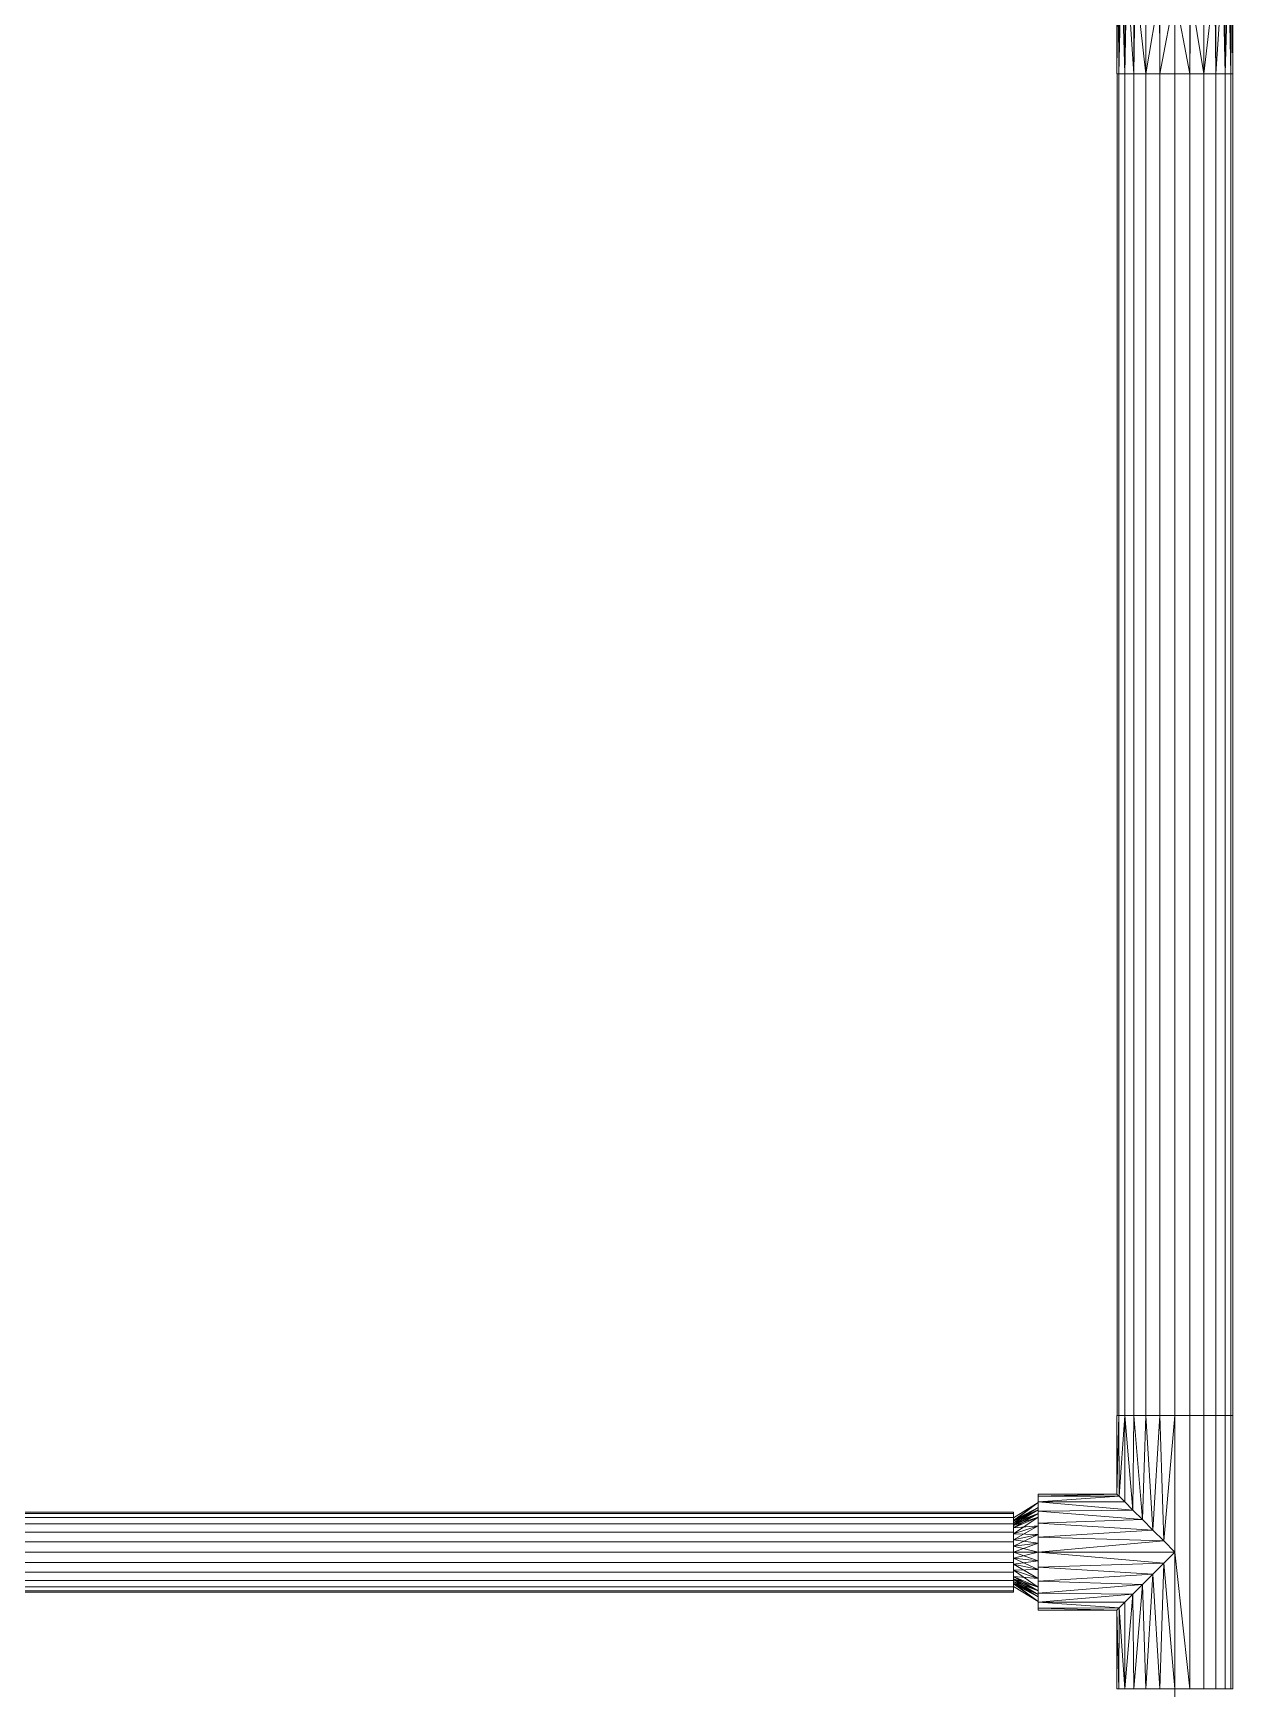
# Model space of a CAD drawing. Header units: inches. Extents: x -3325 to -59, y 5 to 733.
# Drawn here: x -2308.36 to -2288.67, y 159.62 to 186.79 of the extents above; entities that cross this region are included whole.
import ezdxf

# ---------------------------------------------------------------- set-up
doc = ezdxf.new("R2010")
doc.units = ezdxf.units.IN
doc.header["$MEASUREMENT"] = 0
doc.layers.add('P-PIPE', color=10, linetype='Continuous', lineweight=9)

# ---------------------------------------------------------------- blocks, each defined once
blk = doc.blocks.new('Tee - Welded - Generic - Standard-1125979-06 - Fifth Level')
at = {"layer": 'P-PIPE'}
mesh = blk.add_polyface(dxfattribs=at)
corners = [(-2.244, -0.951), (-2.244, -0.918, 0.246), (-2.244, -0.823, 0.475), (-2.244, -0.672, 0.672), (-2.244, -0.475, 0.823), (-2.244, -0.246, 0.918), (-2.244, 0, 0.951), (-2.244, 0.246, 0.918), (-2.244, 0.475, 0.823), (-2.244, 0.672, 0.672), (-2.244, 0.823, 0.475), (-2.244, 0.918, 0.246), (-2.244, 0.951), (-2.244, 0.918, -0.246), (-2.244, 0.823, -0.475), (-2.244, 0.672, -0.672), (-2.244, 0.475, -0.823), (-2.244, 0.246, -0.918), (-2.244, 0, -0.951), (-2.244, -0.246, -0.918), (-2.244, -0.475, -0.823), (-2.244, -0.672, -0.672), (-2.244, -0.823, -0.475), (-2.244, -0.918, -0.246)]
mesh.append_faces([[corners[k] for k in face] for face in [(10, 0, 7, 9)]], dxfattribs={"vtx0": -1, "vtx1": -1, "vtx2": -1})
mesh.append_faces([[corners[k] for k in face] for face in [(13, 21, 0, 10)]], dxfattribs={"vtx0": -1, "vtx1": -1, "vtx2": -1, "vtx3": -1})
mesh.append_faces([[corners[k] for k in face] for face in [(13, 16, 20, 21), (5, 7, 0, 1)]], dxfattribs={"vtx0": -1, "vtx1": -1, "vtx3": -1})
mesh.append_faces([[corners[k] for k in face] for face in [(4, 5, 3)]], dxfattribs={"vtx1": -1})
mesh.append_faces([[corners[k] for k in face] for face in [(18, 19, 20), (22, 23, 0, 21), (7, 8, 9), (5, 6, 7)]], dxfattribs={"vtx2": -1})
mesh.append_faces([[corners[k] for k in face] for face in [(16, 17, 18, 20), (1, 2, 3, 5)]], dxfattribs={"vtx2": -1, "vtx3": -1})
mesh.append_faces([[corners[k] for k in face] for face in [(13, 14, 15, 16), (10, 11, 12, 13)]], dxfattribs={"vtx3": -1})
mesh = blk.add_polyface(dxfattribs=at)
corners = [(-2.244, 0.951), (-2.244, 0.918, 0.246), (-2.244, 0.823, 0.475), (-2.244, 0.672, 0.672), (-2.244, 0.475, 0.823), (-2.244, 0.246, 0.918), (-2.244, 0, 0.951), (-2.244, -0.246, 0.918), (-2.244, -0.475, 0.823), (-2.244, -0.672, 0.672), (-2.244, -0.823, 0.475), (-2.244, -0.918, 0.246), (-2.244, -0.951), (-0.951, -0.951), (-0.916, -0.916, 0.254), (-0.823, -0.823, 0.476), (-0.69, -0.69, 0.654), (-0.533, -0.533, 0.787), (-0.362, -0.362, 0.879), (-0.183, -0.183, 0.933), (0, 0, 0.951), (0.183, -0.183, 0.933), (0.362, -0.362, 0.879), (0.533, -0.533, 0.787), (0.69, -0.69, 0.654), (0.823, -0.823, 0.476), (0.916, -0.916, 0.254), (0.951, -0.951), (2.244, -0.951), (2.244, -0.918, 0.246), (2.244, -0.823, 0.475), (2.244, -0.672, 0.672), (2.244, -0.475, 0.823), (2.244, -0.246, 0.918), (2.244, 0, 0.951), (2.244, 0.246, 0.918), (2.244, 0.475, 0.823), (2.244, 0.672, 0.672), (2.244, 0.823, 0.475), (2.244, 0.918, 0.246), (2.244, 0.951)]
mesh.append_faces([[corners[k] for k in face] for face in [(13, 11, 12)]], dxfattribs={"vtx0": -1})
mesh.append_faces([[corners[k] for k in face] for face in [(27, 29, 26), (25, 30, 24), (11, 14, 10), (9, 17, 8), (16, 10, 15), (23, 32, 22), (21, 34, 20), (22, 33, 21), (33, 22, 32), (19, 7, 18), (7, 19, 6)]], dxfattribs={"vtx0": -1, "vtx1": -1})
mesh.append_faces([[corners[k] for k in face] for face in [(30, 25, 26), (24, 30, 31), (8, 17, 18), (21, 33, 34), (18, 7, 8), (20, 5, 6)]], dxfattribs={"vtx0": -1, "vtx2": -1})
mesh.append_faces([[corners[k] for k in face] for face in [(20, 34, 35, 5)]], dxfattribs={"vtx0": -1, "vtx2": -1, "vtx3": -1})
mesh.append_faces([[corners[k] for k in face] for face in [(28, 29, 27)]], dxfattribs={"vtx1": -1})
mesh.append_faces([[corners[k] for k in face] for face in [(29, 30, 26), (31, 32, 23), (23, 24, 31), (13, 14, 11), (14, 15, 10), (16, 17, 9), (9, 10, 16), (19, 20, 6)]], dxfattribs={"vtx1": -1, "vtx2": -1})
mesh.append_faces([[corners[k] for k in face] for face in [(38, 39, 1, 2), (36, 37, 3, 4), (37, 38, 2, 3), (35, 36, 4, 5)]], dxfattribs={"vtx1": -1, "vtx3": -1})
mesh.append_faces([[corners[k] for k in face] for face in [(39, 40, 0, 1)]], dxfattribs={"vtx3": -1})
mesh = blk.add_polyface(dxfattribs=at)
corners = [(-2.244, -0.951), (-2.244, -0.918, -0.246), (-2.244, -0.823, -0.475), (-2.244, -0.672, -0.672), (-2.244, -0.475, -0.823), (-2.244, -0.246, -0.918), (-2.244, 0, -0.951), (-2.244, 0.246, -0.918), (-2.244, 0.475, -0.823), (-2.244, 0.672, -0.672), (-2.244, 0.823, -0.475), (-2.244, 0.918, -0.246), (-2.244, 0.951), (2.244, 0.951), (2.244, 0.918, -0.246), (2.244, 0.823, -0.475), (2.244, 0.672, -0.672), (2.244, 0.475, -0.823), (2.244, 0.246, -0.918), (2.244, 0, -0.951), (2.244, -0.246, -0.918), (2.244, -0.475, -0.823), (2.244, -0.672, -0.672), (2.244, -0.823, -0.475), (2.244, -0.918, -0.246), (2.244, -0.951), (0.951, -0.951), (0.916, -0.916, -0.254), (0.823, -0.823, -0.476), (0.69, -0.69, -0.654), (0.533, -0.533, -0.787), (0.362, -0.362, -0.879), (0.183, -0.183, -0.933), (0, 0, -0.951), (-0.183, -0.183, -0.933), (-0.362, -0.362, -0.879), (-0.533, -0.533, -0.787), (-0.69, -0.69, -0.654), (-0.823, -0.823, -0.476), (-0.916, -0.916, -0.254), (-0.951, -0.951)]
mesh.append_faces([[corners[k] for k in face] for face in [(1, 40, 0)]], dxfattribs={"vtx0": -1})
mesh.append_faces([[corners[k] for k in face] for face in [(33, 19, 32), (6, 34, 5), (32, 20, 31), (24, 27, 23), (27, 24, 26), (36, 4, 35), (3, 37, 2), (38, 2, 37), (21, 31, 20)]], dxfattribs={"vtx0": -1, "vtx1": -1})
mesh.append_faces([[corners[k] for k in face] for face in [(35, 4, 5), (6, 33, 34), (23, 28, 29), (29, 22, 23), (21, 30, 31), (23, 27, 28), (36, 3, 4), (3, 36, 37), (39, 1, 2)]], dxfattribs={"vtx0": -1, "vtx2": -1})
mesh.append_faces([[corners[k] for k in face] for face in [(19, 20, 32), (34, 35, 5), (6, 7, 33), (21, 22, 30), (29, 30, 22), (39, 40, 1), (38, 39, 2)]], dxfattribs={"vtx1": -1, "vtx2": -1})
mesh.append_faces([[corners[k] for k in face] for face in [(18, 19, 33, 7)]], dxfattribs={"vtx1": -1, "vtx2": -1, "vtx3": -1})
mesh.append_faces([[corners[k] for k in face] for face in [(15, 16, 9, 10), (14, 15, 10, 11), (16, 17, 8, 9), (17, 18, 7, 8)]], dxfattribs={"vtx1": -1, "vtx3": -1})
mesh.append_faces([[corners[k] for k in face] for face in [(12, 13, 14, 11), (24, 25, 26)]], dxfattribs={"vtx2": -1})
mesh = blk.add_polyface(dxfattribs=at)
corners = [(2.244, -0.951), (2.244, -0.918, -0.246), (2.244, -0.823, -0.475), (2.244, -0.672, -0.672), (2.244, -0.475, -0.823), (2.244, -0.246, -0.918), (2.244, 0, -0.951), (2.244, 0.246, -0.918), (2.244, 0.475, -0.823), (2.244, 0.672, -0.672), (2.244, 0.823, -0.475), (2.244, 0.918, -0.246), (2.244, 0.951), (2.244, 0.918, 0.246), (2.244, 0.823, 0.475), (2.244, 0.672, 0.672), (2.244, 0.475, 0.823), (2.244, 0.246, 0.918), (2.244, 0, 0.951), (2.244, -0.246, 0.918), (2.244, -0.475, 0.823), (2.244, -0.672, 0.672), (2.244, -0.823, 0.475), (2.244, -0.918, 0.246)]
mesh.append_faces([[corners[k] for k in face] for face in [(21, 19, 20)]], dxfattribs={"vtx0": -1})
mesh.append_faces([[corners[k] for k in face] for face in [(19, 23, 17, 18)]], dxfattribs={"vtx0": -1, "vtx1": -1})
mesh.append_faces([[corners[k] for k in face] for face in [(4, 8, 11, 3), (0, 3, 11, 23)]], dxfattribs={"vtx0": -1, "vtx1": -1, "vtx2": -1})
mesh.append_faces([[corners[k] for k in face] for face in [(11, 14, 17, 23)]], dxfattribs={"vtx0": -1, "vtx1": -1, "vtx2": -1, "vtx3": -1})
mesh.append_faces([[corners[k] for k in face] for face in [(9, 10, 11, 8), (4, 5, 6), (12, 13, 14, 11), (15, 16, 17, 14)]], dxfattribs={"vtx2": -1})
mesh.append_faces([[corners[k] for k in face] for face in [(6, 7, 8, 4), (21, 22, 23, 19)]], dxfattribs={"vtx2": -1, "vtx3": -1})
mesh.append_faces([[corners[k] for k in face] for face in [(0, 1, 2, 3)]], dxfattribs={"vtx3": -1})
mesh = blk.add_polyface(dxfattribs=at)
corners = [(-0.951, -2.244), (-0.918, -2.244, 0.246), (-0.823, -2.244, 0.475), (-0.672, -2.244, 0.672), (-0.475, -2.244, 0.823), (-0.246, -2.244, 0.918), (0, -2.244, 0.951), (0.246, -2.244, 0.918), (0.475, -2.244, 0.823), (0.672, -2.244, 0.672), (0.823, -2.244, 0.475), (0.918, -2.244, 0.246), (0.951, -2.244), (0.951, -0.951), (0.916, -0.916, 0.254), (0.823, -0.823, 0.476), (0.69, -0.69, 0.654), (0.533, -0.533, 0.787), (0.362, -0.362, 0.879), (0.183, -0.183, 0.933), (0, 0, 0.951), (-0.183, -0.183, 0.933), (-0.362, -0.362, 0.879), (-0.533, -0.533, 0.787), (-0.69, -0.69, 0.654), (-0.823, -0.823, 0.476), (-0.916, -0.916, 0.254), (-0.951, -0.951)]
mesh.append_faces([[corners[k] for k in face] for face in [(13, 11, 12)]], dxfattribs={"vtx0": -1})
mesh.append_faces([[corners[k] for k in face] for face in [(22, 5, 21), (24, 3, 23), (8, 18, 7), (17, 9, 16)]], dxfattribs={"vtx0": -1, "vtx1": -1})
mesh.append_faces([[corners[k] for k in face] for face in [(24, 2, 3), (26, 1, 2), (22, 4, 5), (6, 20, 21), (21, 5, 6), (19, 6, 7), (16, 9, 10), (17, 8, 9), (6, 19, 20)]], dxfattribs={"vtx0": -1, "vtx2": -1})
mesh.append_faces([[corners[k] for k in face] for face in [(26, 27, 1), (3, 4, 23), (25, 26, 2), (24, 25, 2), (22, 23, 4), (10, 11, 14), (18, 19, 7), (17, 18, 8), (13, 14, 11), (15, 16, 10), (14, 15, 10)]], dxfattribs={"vtx1": -1, "vtx2": -1})
mesh.append_faces([[corners[k] for k in face] for face in [(27, 0, 1)]], dxfattribs={"vtx2": -1})
mesh = blk.add_polyface(dxfattribs=at)
corners = [(0.951, -2.244), (0.918, -2.244, -0.246), (0.823, -2.244, -0.475), (0.672, -2.244, -0.672), (0.475, -2.244, -0.823), (0.246, -2.244, -0.918), (0, -2.244, -0.951), (-0.246, -2.244, -0.918), (-0.475, -2.244, -0.823), (-0.672, -2.244, -0.672), (-0.823, -2.244, -0.475), (-0.918, -2.244, -0.246), (-0.951, -2.244), (-0.951, -0.951), (-0.916, -0.916, -0.254), (-0.823, -0.823, -0.476), (-0.69, -0.69, -0.654), (-0.533, -0.533, -0.787), (-0.362, -0.362, -0.879), (-0.183, -0.183, -0.933), (0, 0, -0.951), (0.183, -0.183, -0.933), (0.362, -0.362, -0.879), (0.533, -0.533, -0.787), (0.69, -0.69, -0.654), (0.823, -0.823, -0.476), (0.916, -0.916, -0.254), (0.951, -0.951)]
mesh.append_faces([[corners[k] for k in face] for face in [(13, 11, 12)]], dxfattribs={"vtx0": -1})
mesh.append_faces([[corners[k] for k in face] for face in [(22, 5, 21), (24, 3, 23), (8, 18, 7), (17, 9, 16)]], dxfattribs={"vtx0": -1, "vtx1": -1})
mesh.append_faces([[corners[k] for k in face] for face in [(24, 2, 3), (26, 1, 2), (22, 4, 5), (6, 20, 21), (21, 5, 6), (19, 6, 7), (16, 9, 10), (17, 8, 9), (6, 19, 20)]], dxfattribs={"vtx0": -1, "vtx2": -1})
mesh.append_faces([[corners[k] for k in face] for face in [(0, 1, 27)]], dxfattribs={"vtx1": -1})
mesh.append_faces([[corners[k] for k in face] for face in [(26, 27, 1), (3, 4, 23), (25, 26, 2), (24, 25, 2), (22, 23, 4), (10, 11, 14), (18, 19, 7), (17, 18, 8), (13, 14, 11), (15, 16, 10), (14, 15, 10)]], dxfattribs={"vtx1": -1, "vtx2": -1})
mesh = blk.add_polyface(dxfattribs=at)
corners = [(-0.951, -2.244), (-0.918, -2.244, -0.246), (-0.823, -2.244, -0.475), (-0.672, -2.244, -0.672), (-0.475, -2.244, -0.823), (-0.246, -2.244, -0.918), (0, -2.244, -0.951), (0.246, -2.244, -0.918), (0.475, -2.244, -0.823), (0.672, -2.244, -0.672), (0.823, -2.244, -0.475), (0.918, -2.244, -0.246), (0.951, -2.244), (0.918, -2.244, 0.246), (0.823, -2.244, 0.475), (0.672, -2.244, 0.672), (0.475, -2.244, 0.823), (0.246, -2.244, 0.918), (0, -2.244, 0.951), (-0.246, -2.244, 0.918), (-0.475, -2.244, 0.823), (-0.672, -2.244, 0.672), (-0.823, -2.244, 0.475), (-0.918, -2.244, 0.246)]
mesh.append_faces([[corners[k] for k in face] for face in [(6, 4, 5), (21, 19, 20)]], dxfattribs={"vtx0": -1})
mesh.append_faces([[corners[k] for k in face] for face in [(23, 6, 11, 14), (23, 14, 17, 19)]], dxfattribs={"vtx0": -1, "vtx1": -1, "vtx2": -1, "vtx3": -1})
mesh.append_faces([[corners[k] for k in face] for face in [(6, 23, 3, 4)]], dxfattribs={"vtx0": -1, "vtx1": -1, "vtx3": -1})
mesh.append_faces([[corners[k] for k in face] for face in [(3, 23, 0)]], dxfattribs={"vtx0": -1, "vtx2": -1})
mesh.append_faces([[corners[k] for k in face] for face in [(16, 17, 14, 15)]], dxfattribs={"vtx1": -1})
mesh.append_faces([[corners[k] for k in face] for face in [(12, 13, 14, 11), (17, 18, 19)]], dxfattribs={"vtx2": -1})
mesh.append_faces([[corners[k] for k in face] for face in [(9, 10, 11, 6), (21, 22, 23, 19)]], dxfattribs={"vtx2": -1, "vtx3": -1})
mesh.append_faces([[corners[k] for k in face] for face in [(6, 7, 8, 9), (0, 1, 2, 3)]], dxfattribs={"vtx3": -1})
blk = doc.blocks.new('Transition - Generic - Plumbing-CW-1022941-06 - Fifth Level')
at = {"layer": 'P-PIPE'}
mesh = blk.add_polyface(dxfattribs=at)
corners = [(0, -0.813), (0, -0.575, 0.575), (0, 0, 0.813), (0, 0.575, 0.575), (0, 0.813), (0, 0.575, -0.575), (0, 0, -0.813), (0, -0.575, -0.575)]
mesh.append_faces([[corners[k] for k in face] for face in [(5, 3, 4)]], dxfattribs={"vtx0": -1})
mesh.append_faces([[corners[k] for k in face] for face in [(0, 3, 5, 6)]], dxfattribs={"vtx0": -1, "vtx1": -1, "vtx3": -1})
mesh.append_faces([[corners[k] for k in face] for face in [(2, 3, 0, 1), (7, 0, 6)]], dxfattribs={"vtx1": -1})
mesh = blk.add_polyface(dxfattribs=at)
corners = [(0, -0.813), (0, -0.575, -0.575), (0, 0, -0.813), (0, 0.575, -0.575), (0, 0.813), (0.406, 0.562), (0.406, 0.398, -0.398), (0.406, 0, -0.562), (0.406, -0.398, -0.398), (0.406, -0.562), (0.406, 0.452, -0.266), (0, 0.694, -0.287), (0, 0.733, -0.192), (0, 0.287, -0.694), (0.406, 0.199, -0.48), (0.406, 0.099, -0.521), (0.406, -0.48, -0.199), (0, -0.694, -0.287), (0, -0.634, -0.431), (0.406, -0.199, -0.48), (0, -0.287, -0.694), (0, -0.144, -0.753), (0, 0.634, -0.431), (0.406, 0.507, -0.133), (0, 0.431, -0.634), (0.406, 0.298, -0.439), (0, 0.144, -0.753), (0, -0.733, -0.192), (0.406, -0.521, -0.099), (0.406, -0.439, -0.298), (0, -0.431, -0.634), (0.406, -0.298, -0.439), (0.406, -0.099, -0.521)]
mesh.append_faces([[corners[k] for k in face] for face in [(23, 4, 5)]], dxfattribs={"vtx0": -1})
mesh.append_faces([[corners[k] for k in face] for face in [(4, 23, 12), (14, 24, 25), (6, 22, 10), (13, 15, 26), (29, 1, 8), (16, 18, 29), (1, 29, 18), (19, 21, 32), (7, 26, 15), (2, 32, 21), (22, 6, 3), (10, 11, 23), (3, 25, 24), (15, 13, 14), (18, 16, 17), (20, 31, 30), (21, 19, 20)]], dxfattribs={"vtx0": -1, "vtx1": -1})
mesh.append_faces([[corners[k] for k in face] for face in [(14, 13, 24), (7, 2, 26), (3, 6, 25), (23, 11, 12), (2, 7, 32), (27, 16, 28), (8, 1, 30)]], dxfattribs={"vtx0": -1, "vtx2": -1})
mesh.append_faces([[corners[k] for k in face] for face in [(9, 0, 28)]], dxfattribs={"vtx1": -1})
mesh.append_faces([[corners[k] for k in face] for face in [(27, 17, 16), (19, 31, 20), (31, 8, 30), (22, 11, 10), (0, 27, 28)]], dxfattribs={"vtx1": -1, "vtx2": -1})
mesh = blk.add_polyface(dxfattribs=at)
corners = [(0, 0.813), (0, 0.575, 0.575), (0, 0, 0.813), (0, -0.575, 0.575), (0, -0.813), (0.406, -0.562), (0.406, -0.398, 0.398), (0.406, 0, 0.562), (0.406, 0.398, 0.398), (0.406, 0.562), (0.406, -0.452, 0.266), (0, -0.694, 0.287), (0, -0.733, 0.192), (0, -0.287, 0.694), (0.406, -0.199, 0.48), (0.406, -0.099, 0.521), (0.406, 0.48, 0.199), (0, 0.694, 0.287), (0, 0.634, 0.431), (0.406, 0.199, 0.48), (0, 0.287, 0.694), (0, 0.144, 0.753), (0, -0.634, 0.431), (0.406, -0.507, 0.133), (0, -0.431, 0.634), (0.406, -0.298, 0.439), (0, -0.144, 0.753), (0, 0.733, 0.192), (0.406, 0.521, 0.099), (0.406, 0.439, 0.298), (0, 0.431, 0.634), (0.406, 0.298, 0.439), (0.406, 0.099, 0.521)]
mesh.append_faces([[corners[k] for k in face] for face in [(23, 4, 5)]], dxfattribs={"vtx0": -1})
mesh.append_faces([[corners[k] for k in face] for face in [(4, 23, 12), (14, 24, 25), (6, 22, 10), (13, 15, 26), (29, 1, 8), (16, 18, 29), (1, 29, 18), (19, 21, 32), (7, 26, 15), (2, 32, 21), (22, 6, 3), (10, 11, 23), (3, 25, 24), (15, 13, 14), (18, 16, 17), (20, 31, 30), (21, 19, 20)]], dxfattribs={"vtx0": -1, "vtx1": -1})
mesh.append_faces([[corners[k] for k in face] for face in [(14, 13, 24), (7, 2, 26), (3, 6, 25), (23, 11, 12), (2, 7, 32), (27, 16, 28), (8, 1, 30)]], dxfattribs={"vtx0": -1, "vtx2": -1})
mesh.append_faces([[corners[k] for k in face] for face in [(9, 0, 28)]], dxfattribs={"vtx1": -1})
mesh.append_faces([[corners[k] for k in face] for face in [(27, 17, 16), (19, 31, 20), (31, 8, 30), (22, 11, 10), (0, 27, 28)]], dxfattribs={"vtx1": -1, "vtx2": -1})
mesh = blk.add_polyface(dxfattribs=at)
corners = [(0.406, -0.562), (0.406, -0.398, -0.398), (0.406, 0, -0.562), (0.406, 0.398, -0.398), (0.406, 0.562), (0.406, 0.398, 0.398), (0.406, 0, 0.562), (0.406, -0.398, 0.398)]
mesh.append_faces([[corners[k] for k in face] for face in [(4, 7, 1, 2)]], dxfattribs={"vtx0": -1, "vtx1": -1, "vtx3": -1})
mesh.append_faces([[corners[k] for k in face] for face in [(3, 4, 2)]], dxfattribs={"vtx1": -1})
mesh.append_faces([[corners[k] for k in face] for face in [(5, 6, 7, 4), (7, 0, 1)]], dxfattribs={"vtx2": -1})

msp = doc.modelspace()

# ---------------------------------------------------------------- linework, layer by layer
at = {"layer": 'P-PIPE', "color": 1}
for p, q in [((-2289.625, 190.609, 1076), (-2289.625, 186.121, 1076)), ((-2289.625, 164.109, 1076), (-2289.625, 186.121, 1076)), ((-2289.625, 164.109, 1076), (-2289.625, 186.121, 1076)), ((-2289.625, 159.621, 1076), (-2289.625, 164.109, 1076)), ((-2324.795, 161.865, 1076), (-2292.275, 161.865, 1076)), ((-2324.795, 161.865, 1076), (-2292.275, 161.865, 1076)), ((-2291.869, 161.865, 1076), (-2292.275, 161.865, 1076)), ((-2291.869, 161.865, 1076), (-2289.625, 161.865, 1076)), ((-2289.625, 159.621, 1076), (-2289.625, 129.609, 1076)), ((-2289.625, 159.621, 1076), (-2289.625, 129.609, 1076))]:
    msp.add_line(p, q, dxfattribs=at)

# ---------------------------------------------------------------- block references
at = {"layer": 'P-PIPE', "color": 1, "extrusion": (1, 0, 0), "rotation": 180}
msp.add_blockref('Tee - Welded - Generic - Standard-1125979-06 - Fifth Level', (188.365, 1076, -2289.625), dxfattribs=at)
at = {"layer": 'P-PIPE', "color": 1, "extrusion": (0, 0, -1), "rotation": 90}
msp.add_blockref('Tee - Welded - Generic - Standard-1125979-06 - Fifth Level', (2289.625, 161.865, -1076), dxfattribs=at)
at = {"layer": 'P-PIPE', "color": 1, "rotation": 180}
msp.add_blockref('Transition - Generic - Plumbing-CW-1022941-06 - Fifth Level', (-2291.869, 161.865, 1076), dxfattribs=at)

# ---------------------------------------------------------------- meshes
at = {"layer": 'P-PIPE', "color": 1}
mesh = msp.add_polyface(dxfattribs=at)
corners = [(-2288.675, 186.121, 1076), (-2288.707, 186.121, 1075.754), (-2288.802, 186.121, 1075.525), (-2288.953, 186.121, 1075.328), (-2289.15, 186.121, 1075.177), (-2289.379, 186.121, 1075.082), (-2289.625, 186.121, 1075.05), (-2289.871, 186.121, 1075.082), (-2290.1, 186.121, 1075.177), (-2290.297, 186.121, 1075.328), (-2290.448, 186.121, 1075.525), (-2290.543, 186.121, 1075.754), (-2290.575, 186.121, 1076), (-2290.543, 186.121, 1076.246), (-2290.448, 186.121, 1076.475), (-2290.297, 186.121, 1076.672), (-2290.1, 186.121, 1076.823), (-2289.871, 186.121, 1076.918), (-2289.625, 186.121, 1076.95), (-2289.379, 186.121, 1076.918), (-2289.15, 186.121, 1076.823), (-2288.953, 186.121, 1076.672), (-2288.802, 186.121, 1076.475), (-2288.707, 186.121, 1076.246)]
mesh.append_faces([[corners[k] for k in face] for face in [(6, 4, 5)]], dxfattribs={"vtx0": -1, "color": 1})
mesh.append_faces([[corners[k] for k in face] for face in [(4, 8, 3)]], dxfattribs={"vtx0": -1, "vtx1": -1, "color": 1})
mesh.append_faces([[corners[k] for k in face] for face in [(15, 21, 3)]], dxfattribs={"vtx0": -1, "vtx1": -1, "vtx2": -1, "color": 1})
mesh.append_faces([[corners[k] for k in face] for face in [(3, 8, 9, 15)]], dxfattribs={"vtx0": -1, "vtx2": -1, "vtx3": -1, "color": 1})
mesh.append_faces([[corners[k] for k in face] for face in [(0, 1, 23), (19, 20, 18)]], dxfattribs={"vtx1": -1, "color": 1})
mesh.append_faces([[corners[k] for k in face] for face in [(15, 16, 20, 21)]], dxfattribs={"vtx1": -1, "vtx3": -1, "color": 1})
mesh.append_faces([[corners[k] for k in face] for face in [(11, 12, 13)]], dxfattribs={"vtx2": -1, "color": 1})
mesh.append_faces([[corners[k] for k in face] for face in [(6, 7, 8, 4), (9, 10, 11, 13), (1, 2, 3, 21), (13, 14, 15, 9), (16, 17, 18, 20), (21, 22, 23, 1)]], dxfattribs={"vtx2": -1, "vtx3": -1, "color": 1})
mesh = msp.add_polyface(dxfattribs=at)
corners = [(-2290.575, 164.109, 1076), (-2290.543, 164.109, 1076.246), (-2290.448, 164.109, 1076.475), (-2290.297, 164.109, 1076.672), (-2290.1, 164.109, 1076.823), (-2289.871, 164.109, 1076.918), (-2289.625, 164.109, 1076.95), (-2289.625, 186.121, 1076.95), (-2289.871, 186.121, 1076.918), (-2290.1, 186.121, 1076.823), (-2290.297, 186.121, 1076.672), (-2290.448, 186.121, 1076.475), (-2290.543, 186.121, 1076.246), (-2290.575, 186.121, 1076)]
mesh.append_faces([[corners[k] for k in face] for face in [(7, 8, 5, 6)]], dxfattribs={"vtx1": -1, "color": 1})
mesh.append_faces([[corners[k] for k in face] for face in [(8, 9, 4, 5), (3, 4, 9, 10), (11, 12, 1, 2), (2, 3, 10, 11)]], dxfattribs={"vtx1": -1, "vtx3": -1, "color": 1})
mesh.append_faces([[corners[k] for k in face] for face in [(12, 13, 0, 1)]], dxfattribs={"vtx3": -1, "color": 1})
mesh = msp.add_polyface(dxfattribs=at)
corners = [(-2289.625, 164.109, 1075.05), (-2289.871, 164.109, 1075.082), (-2290.1, 164.109, 1075.177), (-2290.297, 164.109, 1075.328), (-2290.448, 164.109, 1075.525), (-2290.543, 164.109, 1075.754), (-2290.575, 164.109, 1076), (-2290.575, 186.121, 1076), (-2290.543, 186.121, 1075.754), (-2290.448, 186.121, 1075.525), (-2290.297, 186.121, 1075.328), (-2290.1, 186.121, 1075.177), (-2289.871, 186.121, 1075.082), (-2289.625, 186.121, 1075.05)]
mesh.append_faces([[corners[k] for k in face] for face in [(7, 8, 5, 6)]], dxfattribs={"vtx1": -1, "color": 1})
mesh.append_faces([[corners[k] for k in face] for face in [(8, 9, 4, 5), (3, 4, 9, 10), (11, 12, 1, 2), (2, 3, 10, 11)]], dxfattribs={"vtx1": -1, "vtx3": -1, "color": 1})
mesh.append_faces([[corners[k] for k in face] for face in [(12, 13, 0, 1)]], dxfattribs={"vtx3": -1, "color": 1})
mesh = msp.add_polyface(dxfattribs=at)
corners = [(-2289.625, 164.109, 1076.95), (-2289.379, 164.109, 1076.918), (-2289.15, 164.109, 1076.823), (-2288.953, 164.109, 1076.672), (-2288.802, 164.109, 1076.475), (-2288.707, 164.109, 1076.246), (-2288.675, 164.109, 1076), (-2288.675, 186.121, 1076), (-2288.707, 186.121, 1076.246), (-2288.802, 186.121, 1076.475), (-2288.953, 186.121, 1076.672), (-2289.15, 186.121, 1076.823), (-2289.379, 186.121, 1076.918), (-2289.625, 186.121, 1076.95)]
mesh.append_faces([[corners[k] for k in face] for face in [(8, 9, 4, 5), (3, 4, 9, 10), (11, 12, 1, 2), (2, 3, 10, 11)]], dxfattribs={"vtx1": -1, "vtx3": -1, "color": 1})
mesh.append_faces([[corners[k] for k in face] for face in [(6, 7, 8, 5)]], dxfattribs={"vtx2": -1, "color": 1})
mesh.append_faces([[corners[k] for k in face] for face in [(12, 13, 0, 1)]], dxfattribs={"vtx3": -1, "color": 1})
mesh = msp.add_polyface(dxfattribs=at)
corners = [(-2288.675, 164.109, 1076), (-2288.707, 164.109, 1075.754), (-2288.802, 164.109, 1075.525), (-2288.953, 164.109, 1075.328), (-2289.15, 164.109, 1075.177), (-2289.379, 164.109, 1075.082), (-2289.625, 164.109, 1075.05), (-2289.625, 186.121, 1075.05), (-2289.379, 186.121, 1075.082), (-2289.15, 186.121, 1075.177), (-2288.953, 186.121, 1075.328), (-2288.802, 186.121, 1075.525), (-2288.707, 186.121, 1075.754), (-2288.675, 186.121, 1076)]
mesh.append_faces([[corners[k] for k in face] for face in [(7, 8, 5, 6)]], dxfattribs={"vtx1": -1, "color": 1})
mesh.append_faces([[corners[k] for k in face] for face in [(8, 9, 4, 5), (3, 4, 9, 10), (11, 12, 1, 2), (2, 3, 10, 11)]], dxfattribs={"vtx1": -1, "vtx3": -1, "color": 1})
mesh.append_faces([[corners[k] for k in face] for face in [(12, 13, 0, 1)]], dxfattribs={"vtx3": -1, "color": 1})
mesh = msp.add_polyface(dxfattribs=at)
corners = [(-2288.675, 164.109, 1076), (-2288.707, 164.109, 1076.246), (-2288.802, 164.109, 1076.475), (-2288.953, 164.109, 1076.672), (-2289.15, 164.109, 1076.823), (-2289.379, 164.109, 1076.918), (-2289.625, 164.109, 1076.95), (-2289.871, 164.109, 1076.918), (-2290.1, 164.109, 1076.823), (-2290.297, 164.109, 1076.672), (-2290.448, 164.109, 1076.475), (-2290.543, 164.109, 1076.246), (-2290.575, 164.109, 1076), (-2290.543, 164.109, 1075.754), (-2290.448, 164.109, 1075.525), (-2290.297, 164.109, 1075.328), (-2290.1, 164.109, 1075.177), (-2289.871, 164.109, 1075.082), (-2289.625, 164.109, 1075.05), (-2289.379, 164.109, 1075.082), (-2289.15, 164.109, 1075.177), (-2288.953, 164.109, 1075.328), (-2288.802, 164.109, 1075.525), (-2288.707, 164.109, 1075.754)]
mesh.append_faces([[corners[k] for k in face] for face in [(6, 4, 5)]], dxfattribs={"vtx0": -1, "color": 1})
mesh.append_faces([[corners[k] for k in face] for face in [(21, 16, 20)]], dxfattribs={"vtx0": -1, "vtx1": -1, "color": 1})
mesh.append_faces([[corners[k] for k in face] for face in [(9, 21, 3, 4)]], dxfattribs={"vtx0": -1, "vtx1": -1, "vtx3": -1, "color": 1})
mesh.append_faces([[corners[k] for k in face] for face in [(17, 18, 16), (2, 3, 1)]], dxfattribs={"vtx1": -1, "color": 1})
mesh.append_faces([[corners[k] for k in face] for face in [(15, 16, 21, 9), (8, 9, 4, 6)]], dxfattribs={"vtx1": -1, "vtx2": -1, "vtx3": -1, "color": 1})
mesh.append_faces([[corners[k] for k in face] for face in [(11, 12, 13), (6, 7, 8)]], dxfattribs={"vtx2": -1, "color": 1})
mesh.append_faces([[corners[k] for k in face] for face in [(13, 14, 15, 11), (18, 19, 20, 16), (21, 22, 23, 3), (9, 10, 11, 15), (23, 0, 1, 3)]], dxfattribs={"vtx2": -1, "vtx3": -1, "color": 1})
mesh = msp.add_polyface(dxfattribs=at)
corners = [(-2324.795, 162.522, 1076), (-2324.795, 162.5, 1076.17), (-2324.795, 162.434, 1076.329), (-2324.795, 162.33, 1076.465), (-2324.795, 162.194, 1076.569), (-2324.795, 162.035, 1076.635), (-2324.795, 161.865, 1076.658), (-2292.275, 161.865, 1076.658), (-2292.275, 162.035, 1076.635), (-2292.275, 162.194, 1076.569), (-2292.275, 162.33, 1076.465), (-2292.275, 162.434, 1076.329), (-2292.275, 162.5, 1076.17), (-2292.275, 162.522, 1076)]
mesh.append_faces([[corners[k] for k in face] for face in [(7, 8, 5, 6)]], dxfattribs={"vtx1": -1, "color": 1})
mesh.append_faces([[corners[k] for k in face] for face in [(8, 9, 4, 5), (3, 4, 9, 10), (11, 12, 1, 2), (2, 3, 10, 11)]], dxfattribs={"vtx1": -1, "vtx3": -1, "color": 1})
mesh.append_faces([[corners[k] for k in face] for face in [(12, 13, 0, 1)]], dxfattribs={"vtx3": -1, "color": 1})
mesh = msp.add_polyface(dxfattribs=at)
corners = [(-2324.795, 161.865, 1075.343), (-2324.795, 162.035, 1075.365), (-2324.795, 162.194, 1075.431), (-2324.795, 162.33, 1075.535), (-2324.795, 162.434, 1075.671), (-2324.795, 162.5, 1075.83), (-2324.795, 162.522, 1076), (-2292.275, 162.522, 1076), (-2292.275, 162.5, 1075.83), (-2292.275, 162.434, 1075.671), (-2292.275, 162.33, 1075.535), (-2292.275, 162.194, 1075.431), (-2292.275, 162.035, 1075.365), (-2292.275, 161.865, 1075.343)]
mesh.append_faces([[corners[k] for k in face] for face in [(7, 8, 5, 6)]], dxfattribs={"vtx1": -1, "color": 1})
mesh.append_faces([[corners[k] for k in face] for face in [(8, 9, 4, 5), (3, 4, 9, 10), (11, 12, 1, 2), (2, 3, 10, 11)]], dxfattribs={"vtx1": -1, "vtx3": -1, "color": 1})
mesh.append_faces([[corners[k] for k in face] for face in [(12, 13, 0, 1)]], dxfattribs={"vtx3": -1, "color": 1})
mesh = msp.add_polyface(dxfattribs=at)
corners = [(-2292.275, 161.207, 1076), (-2292.275, 161.23, 1075.83), (-2292.275, 161.296, 1075.671), (-2292.275, 161.4, 1075.535), (-2292.275, 161.536, 1075.431), (-2292.275, 161.695, 1075.365), (-2292.275, 161.865, 1075.343), (-2292.275, 162.035, 1075.365), (-2292.275, 162.194, 1075.431), (-2292.275, 162.33, 1075.535), (-2292.275, 162.434, 1075.671), (-2292.275, 162.5, 1075.83), (-2292.275, 162.522, 1076), (-2292.275, 162.5, 1076.17), (-2292.275, 162.434, 1076.329), (-2292.275, 162.33, 1076.465), (-2292.275, 162.194, 1076.569), (-2292.275, 162.035, 1076.635), (-2292.275, 161.865, 1076.658), (-2292.275, 161.695, 1076.635), (-2292.275, 161.536, 1076.569), (-2292.275, 161.4, 1076.465), (-2292.275, 161.296, 1076.329), (-2292.275, 161.23, 1076.17)]
mesh.append_faces([[corners[k] for k in face] for face in [(7, 4, 5, 6), (16, 14, 15)]], dxfattribs={"vtx0": -1, "color": 1})
mesh.append_faces([[corners[k] for k in face] for face in [(8, 4, 7)]], dxfattribs={"vtx0": -1, "vtx1": -1, "color": 1})
mesh.append_faces([[corners[k] for k in face] for face in [(3, 9, 21, 0), (21, 9, 14, 16)]], dxfattribs={"vtx0": -1, "vtx1": -1, "vtx2": -1, "vtx3": -1, "color": 1})
mesh.append_faces([[corners[k] for k in face] for face in [(9, 12, 13, 14)]], dxfattribs={"vtx0": -1, "vtx3": -1, "color": 1})
mesh.append_faces([[corners[k] for k in face] for face in [(11, 12, 9, 10)]], dxfattribs={"vtx1": -1, "color": 1})
mesh.append_faces([[corners[k] for k in face] for face in [(20, 21, 16, 19)]], dxfattribs={"vtx1": -1, "vtx2": -1, "color": 1})
mesh.append_faces([[corners[k] for k in face] for face in [(3, 4, 8, 9)]], dxfattribs={"vtx1": -1, "vtx3": -1, "color": 1})
mesh.append_faces([[corners[k] for k in face] for face in [(1, 2, 3, 0), (17, 18, 19, 16)]], dxfattribs={"vtx2": -1, "color": 1})
mesh.append_faces([[corners[k] for k in face] for face in [(21, 22, 23, 0)]], dxfattribs={"vtx3": -1, "color": 1})
mesh = msp.add_polyface(dxfattribs=at)
corners = [(-2324.795, 161.865, 1076.658), (-2324.795, 161.695, 1076.635), (-2324.795, 161.536, 1076.569), (-2324.795, 161.4, 1076.465), (-2324.795, 161.296, 1076.329), (-2324.795, 161.23, 1076.17), (-2324.795, 161.207, 1076), (-2292.275, 161.207, 1076), (-2292.275, 161.23, 1076.17), (-2292.275, 161.296, 1076.329), (-2292.275, 161.4, 1076.465), (-2292.275, 161.536, 1076.569), (-2292.275, 161.695, 1076.635), (-2292.275, 161.865, 1076.658)]
mesh.append_faces([[corners[k] for k in face] for face in [(8, 9, 4, 5), (3, 4, 9, 10), (11, 12, 1, 2), (2, 3, 10, 11)]], dxfattribs={"vtx1": -1, "vtx3": -1, "color": 1})
mesh.append_faces([[corners[k] for k in face] for face in [(6, 7, 8, 5)]], dxfattribs={"vtx2": -1, "color": 1})
mesh.append_faces([[corners[k] for k in face] for face in [(12, 13, 0, 1)]], dxfattribs={"vtx3": -1, "color": 1})
mesh = msp.add_polyface(dxfattribs=at)
corners = [(-2324.795, 161.207, 1076), (-2324.795, 161.23, 1075.83), (-2324.795, 161.296, 1075.671), (-2324.795, 161.4, 1075.535), (-2324.795, 161.536, 1075.431), (-2324.795, 161.695, 1075.365), (-2324.795, 161.865, 1075.343), (-2292.275, 161.865, 1075.343), (-2292.275, 161.695, 1075.365), (-2292.275, 161.536, 1075.431), (-2292.275, 161.4, 1075.535), (-2292.275, 161.296, 1075.671), (-2292.275, 161.23, 1075.83), (-2292.275, 161.207, 1076)]
mesh.append_faces([[corners[k] for k in face] for face in [(7, 8, 5, 6)]], dxfattribs={"vtx1": -1, "color": 1})
mesh.append_faces([[corners[k] for k in face] for face in [(8, 9, 4, 5), (3, 4, 9, 10), (11, 12, 1, 2), (2, 3, 10, 11)]], dxfattribs={"vtx1": -1, "vtx3": -1, "color": 1})
mesh.append_faces([[corners[k] for k in face] for face in [(12, 13, 0, 1)]], dxfattribs={"vtx3": -1, "color": 1})

doc.saveas('drawing.dxf')
